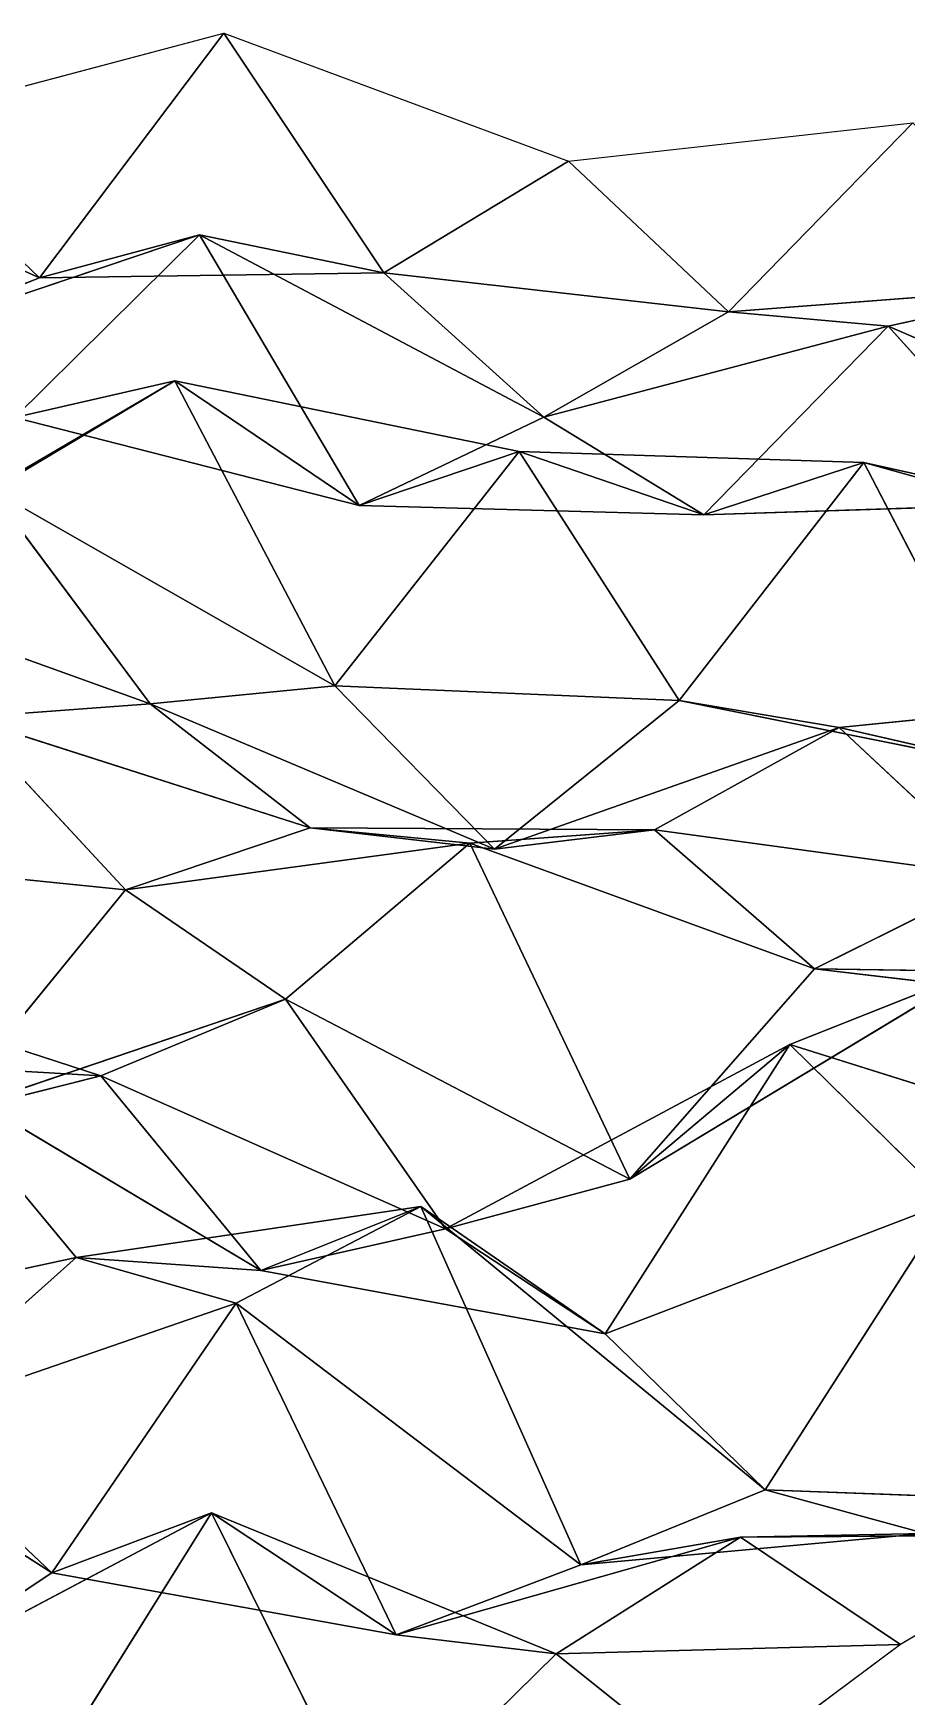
# Model space of a CAD drawing. Header units: metres. Extents: x -3703 to 431, y -1555 to 134.
# Drawn here: x 166.8 to 230.3, y 6.3 to 127.2 of the extents above; entities that cross this region are included whole.
import ezdxf

# ---------------------------------------------------------------- set-up
doc = ezdxf.new("R2010")
doc.units = ezdxf.units.M

msp = doc.modelspace()

# ---------------------------------------------------------------- linework, layer by layer
for p, q in [((155.63034, 120.60364, -358.74628), (180.6743, 127.227516, -373.05862)), ((180.6743, 127.227516, -373.05862), (167.2579, 109.465355, -396.58234)), ((167.2579, 109.465355, -396.58234), (180.6743, 127.227516, -373.05862)), ((180.6743, 127.227516, -373.05862), (192.30185, 109.81091, -409.4908)), ((192.30185, 109.81091, -409.4908), (180.6743, 127.227516, -373.05862)), ((180.6743, 127.227516, -373.05862), (205.71826, 117.92172, -383.809)), ((167.2579, 109.465355, -396.58234), (142.21393, 120.71136, -386.2658)), ((142.21393, 120.71136, -386.2658), (167.2579, 109.465355, -396.58234)), ((155.63034, 120.60364, -358.74628), (167.2579, 109.465355, -396.58234)), ((167.2579, 109.465355, -396.58234), (155.63034, 120.60364, -358.74628)), ((205.71826, 117.92172, -383.809), (230.76224, 120.72812, -397.26773)), ((230.76224, 120.72812, -397.26773), (217.34583, 106.97769, -421.6885)), ((217.34583, 106.97769, -421.6885), (230.76224, 120.72812, -397.26773)), ((205.71826, 117.92172, -383.809), (192.30185, 109.81091, -409.4908)), ((192.30185, 109.81091, -409.4908), (205.71826, 117.92172, -383.809)), ((205.71826, 117.92172, -383.809), (217.34583, 106.97769, -421.6885)), ((217.34583, 106.97769, -421.6885), (205.71826, 117.92172, -383.809)), ((178.88544, 112.573326, -437.60397), (153.84149, 104.15624, -422.89062)), ((153.84149, 104.15624, -422.89062), (178.88544, 112.573326, -437.60397)), ((178.88544, 112.573326, -437.60397), (165.46904, 99.29198, -462.12964)), ((165.46904, 99.29198, -462.12964), (178.88544, 112.573326, -437.60397)), ((167.2579, 109.465355, -396.58234), (178.88544, 112.573326, -437.60397)), ((178.88544, 112.573326, -437.60397), (167.2579, 109.465355, -396.58234)), ((192.30185, 109.81091, -409.4908), (178.88544, 112.573326, -437.60397)), ((203.92941, 99.32506, -447.47278), (178.88544, 112.573326, -437.60397)), ((178.88544, 112.573326, -437.60397), (192.30185, 109.81091, -409.4908)), ((178.88544, 112.573326, -437.60397), (190.513, 92.90019, -473.5316)), ((190.513, 92.90019, -473.5316), (178.88544, 112.573326, -437.60397)), ((178.88544, 112.573326, -437.60397), (203.92941, 99.32506, -447.47278)), ((167.2579, 109.465355, -396.58234), (153.84149, 104.15624, -422.89062)), ((153.84149, 104.15624, -422.89062), (167.2579, 109.465355, -396.58234)), ((192.30185, 109.81091, -409.4908), (167.2579, 109.465355, -396.58234)), ((167.2579, 109.465355, -396.58234), (192.30185, 109.81091, -409.4908)), ((217.34583, 106.97769, -421.6885), (192.30185, 109.81091, -409.4908)), ((192.30185, 109.81091, -409.4908), (203.92941, 99.32506, -447.47278)), ((203.92941, 99.32506, -447.47278), (192.30185, 109.81091, -409.4908)), ((192.30185, 109.81091, -409.4908), (217.34583, 106.97769, -421.6885)), ((242.38977, 108.895706, -434.9486), (217.34583, 106.97769, -421.6885)), ((217.34583, 106.97769, -421.6885), (242.38977, 108.895706, -434.9486)), ((242.38977, 108.895706, -434.9486), (228.97339, 105.93273, -461.7815)), ((228.97339, 105.93273, -461.7815), (242.38977, 108.895706, -434.9486)), ((217.34583, 106.97769, -421.6885), (203.92941, 99.32506, -447.47278)), ((203.92941, 99.32506, -447.47278), (217.34583, 106.97769, -421.6885)), ((217.34583, 106.97769, -421.6885), (228.97339, 105.93273, -461.7815)), ((228.97339, 105.93273, -461.7815), (217.34583, 106.97769, -421.6885)), ((228.97339, 105.93273, -461.7815), (203.92941, 99.32506, -447.47278)), ((203.92941, 99.32506, -447.47278), (228.97339, 105.93273, -461.7815)), ((228.97339, 105.93273, -461.7815), (215.55698, 92.232025, -486.21338)), ((215.55698, 92.232025, -486.21338), (228.97339, 105.93273, -461.7815)), ((254.01733, 95.16102, -472.2041), (228.97339, 105.93273, -461.7815)), ((228.97339, 105.93273, -461.7815), (240.60092, 93.042854, -499.22592)), ((240.60092, 93.042854, -499.22592), (228.97339, 105.93273, -461.7815)), ((228.97339, 105.93273, -461.7815), (254.01733, 95.16102, -472.2041)), ((177.09659, 101.97752, -503.0568), (152.05263, 87.02748, -486.88263)), ((152.05263, 87.02748, -486.88263), (177.09659, 101.97752, -503.0568)), ((177.09659, 101.97752, -503.0568), (163.68019, 94.09549, -528.7898)), ((163.68019, 94.09549, -528.7898), (177.09659, 101.97752, -503.0568)), ((165.46904, 99.29198, -462.12964), (177.09659, 101.97752, -503.0568)), ((177.09659, 101.97752, -503.0568), (165.46904, 99.29198, -462.12964)), ((190.513, 92.90019, -473.5316), (177.09659, 101.97752, -503.0568)), ((202.14056, 96.839134, -514.739), (177.09659, 101.97752, -503.0568)), ((177.09659, 101.97752, -503.0568), (190.513, 92.90019, -473.5316)), ((177.09659, 101.97752, -503.0568), (188.72415, 79.80503, -538.42554)), ((188.72415, 79.80503, -538.42554), (177.09659, 101.97752, -503.0568)), ((177.09659, 101.97752, -503.0568), (202.14056, 96.839134, -514.739)), ((190.513, 92.90019, -473.5316), (165.46904, 99.29198, -462.12964)), ((165.46904, 99.29198, -462.12964), (190.513, 92.90019, -473.5316)), ((203.92941, 99.32506, -447.47278), (190.513, 92.90019, -473.5316)), ((190.513, 92.90019, -473.5316), (203.92941, 99.32506, -447.47278)), ((203.92941, 99.32506, -447.47278), (215.55698, 92.232025, -486.21338)), ((215.55698, 92.232025, -486.21338), (203.92941, 99.32506, -447.47278)), ((202.14056, 96.839134, -514.739), (188.72415, 79.80503, -538.42554)), ((188.72415, 79.80503, -538.42554), (202.14056, 96.839134, -514.739)), ((190.513, 92.90019, -473.5316), (202.14056, 96.839134, -514.739)), ((202.14056, 96.839134, -514.739), (190.513, 92.90019, -473.5316)), ((215.55698, 92.232025, -486.21338), (202.14056, 96.839134, -514.739)), ((227.18451, 96.030426, -527.3894), (202.14056, 96.839134, -514.739)), ((202.14056, 96.839134, -514.739), (215.55698, 92.232025, -486.21338)), ((202.14056, 96.839134, -514.739), (213.76811, 78.747375, -551.02026)), ((213.76811, 78.747375, -551.02026), (202.14056, 96.839134, -514.739)), ((202.14056, 96.839134, -514.739), (227.18451, 96.030426, -527.3894)), ((227.18451, 96.030426, -527.3894), (213.76811, 78.747375, -551.02026)), ((213.76811, 78.747375, -551.02026), (227.18451, 96.030426, -527.3894)), ((215.55698, 92.232025, -486.21338), (227.18451, 96.030426, -527.3894)), ((227.18451, 96.030426, -527.3894), (215.55698, 92.232025, -486.21338)), ((240.60092, 93.042854, -499.22592), (227.18451, 96.030426, -527.3894)), ((252.22849, 89.066826, -538.6635), (227.18451, 96.030426, -527.3894)), ((227.18451, 96.030426, -527.3894), (240.60092, 93.042854, -499.22592)), ((227.18451, 96.030426, -527.3894), (238.81207, 73.69917, -562.72266)), ((238.81207, 73.69917, -562.72266), (227.18451, 96.030426, -527.3894)), ((227.18451, 96.030426, -527.3894), (252.22849, 89.066826, -538.6635)), ((188.72415, 79.80503, -538.42554), (163.68019, 94.09549, -528.7898)), ((163.68019, 94.09549, -528.7898), (175.30774, 78.50402, -565.63007)), ((175.30774, 78.50402, -565.63007), (163.68019, 94.09549, -528.7898)), ((163.68019, 94.09549, -528.7898), (188.72415, 79.80503, -538.42554)), ((215.55698, 92.232025, -486.21338), (190.513, 92.90019, -473.5316)), ((190.513, 92.90019, -473.5316), (215.55698, 92.232025, -486.21338)), ((240.60092, 93.042854, -499.22592), (215.55698, 92.232025, -486.21338)), ((215.55698, 92.232025, -486.21338), (240.60092, 93.042854, -499.22592)), ((175.30774, 78.50402, -565.63007), (150.26378, 87.506874, -554.81195)), ((150.26378, 87.506874, -554.81195), (175.30774, 78.50402, -565.63007)), ((188.72415, 79.80503, -538.42554), (175.30774, 78.50402, -565.63007)), ((175.30774, 78.50402, -565.63007), (188.72415, 79.80503, -538.42554)), ((213.76811, 78.747375, -551.02026), (188.72415, 79.80503, -538.42554)), ((188.72415, 79.80503, -538.42554), (200.3517, 67.929985, -576.09686)), ((200.3517, 67.929985, -576.09686), (188.72415, 79.80503, -538.42554)), ((188.72415, 79.80503, -538.42554), (213.76811, 78.747375, -551.02026)), ((213.76811, 78.747375, -551.02026), (200.3517, 67.929985, -576.09686)), ((200.3517, 67.929985, -576.09686), (213.76811, 78.747375, -551.02026)), ((238.81207, 73.69917, -562.72266), (213.76811, 78.747375, -551.02026)), ((213.76811, 78.747375, -551.02026), (225.39566, 76.76367, -590.9033)), ((225.39566, 76.76367, -590.9033), (213.76811, 78.747375, -551.02026)), ((213.76811, 78.747375, -551.02026), (238.81207, 73.69917, -562.72266)), ((250.4396, 79.289, -604.2992), (225.39566, 76.76367, -590.9033)), ((225.39566, 76.76367, -590.9033), (250.4396, 79.289, -604.2992)), ((175.30774, 78.50402, -565.63007), (161.89133, 77.49388, -592.89966)), ((161.89133, 77.49388, -592.89966), (175.30774, 78.50402, -565.63007)), ((186.9353, 69.46976, -603.93665), (161.89133, 77.49388, -592.89966)), ((161.89133, 77.49388, -592.89966), (173.51889, 64.980316, -630.4282)), ((173.51889, 64.980316, -630.4282), (161.89133, 77.49388, -592.89966)), ((161.89133, 77.49388, -592.89966), (186.9353, 69.46976, -603.93665)), ((200.3517, 67.929985, -576.09686), (175.30774, 78.50402, -565.63007)), ((175.30774, 78.50402, -565.63007), (186.9353, 69.46976, -603.93665)), ((186.9353, 69.46976, -603.93665), (175.30774, 78.50402, -565.63007)), ((175.30774, 78.50402, -565.63007), (200.3517, 67.929985, -576.09686)), ((225.39566, 76.76367, -590.9033), (200.3517, 67.929985, -576.09686)), ((200.3517, 67.929985, -576.09686), (225.39566, 76.76367, -590.9033)), ((225.39566, 76.76367, -590.9033), (211.97925, 69.33709, -616.73816)), ((211.97925, 69.33709, -616.73816), (225.39566, 76.76367, -590.9033)), ((238.81207, 73.69917, -562.72266), (225.39566, 76.76367, -590.9033)), ((225.39566, 76.76367, -590.9033), (238.81207, 73.69917, -562.72266)), ((225.39566, 76.76367, -590.9033), (237.02322, 65.90936, -628.8029)), ((237.02322, 65.90936, -628.8029), (225.39566, 76.76367, -590.9033)), ((186.9353, 69.46976, -603.93665), (173.51889, 64.980316, -630.4282)), ((173.51889, 64.980316, -630.4282), (186.9353, 69.46976, -603.93665)), ((200.3517, 67.929985, -576.09686), (186.9353, 69.46976, -603.93665)), ((211.97925, 69.33709, -616.73816), (186.9353, 69.46976, -603.93665)), ((186.9353, 69.46976, -603.93665), (200.3517, 67.929985, -576.09686)), ((186.9353, 69.46976, -603.93665), (198.56284, 68.3775, -644.01904)), ((198.56284, 68.3775, -644.01904), (186.9353, 69.46976, -603.93665)), ((186.9353, 69.46976, -603.93665), (211.97925, 69.33709, -616.73816)), ((211.97925, 69.33709, -616.73816), (198.56284, 68.3775, -644.01904)), ((198.56284, 68.3775, -644.01904), (211.97925, 69.33709, -616.73816)), ((200.3517, 67.929985, -576.09686), (211.97925, 69.33709, -616.73816)), ((211.97925, 69.33709, -616.73816), (200.3517, 67.929985, -576.09686)), ((237.02322, 65.90936, -628.8029), (211.97925, 69.33709, -616.73816)), ((211.97925, 69.33709, -616.73816), (223.60681, 59.232864, -654.8054)), ((223.60681, 59.232864, -654.8054), (211.97925, 69.33709, -616.73816)), ((211.97925, 69.33709, -616.73816), (237.02322, 65.90936, -628.8029)), ((198.56284, 68.3775, -644.01904), (173.51889, 64.980316, -630.4282)), ((173.51889, 64.980316, -630.4282), (198.56284, 68.3775, -644.01904)), ((198.56284, 68.3775, -644.01904), (185.14642, 57.02803, -668.9767)), ((185.14642, 57.02803, -668.9767), (198.56284, 68.3775, -644.01904)), ((223.60681, 59.232864, -654.8054), (198.56284, 68.3775, -644.01904)), ((198.56284, 68.3775, -644.01904), (210.1904, 43.939247, -678.88116)), ((210.1904, 43.939247, -678.88116), (198.56284, 68.3775, -644.01904)), ((198.56284, 68.3775, -644.01904), (223.60681, 59.232864, -654.8054)), ((173.51889, 64.980316, -630.4282), (148.47491, 67.52932, -618.167)), ((148.47491, 67.52932, -618.167), (173.51889, 64.980316, -630.4282)), ((237.02322, 65.90936, -628.8029), (223.60681, 59.232864, -654.8054)), ((223.60681, 59.232864, -654.8054), (237.02322, 65.90936, -628.8029)), ((173.51889, 64.980316, -630.4282), (160.10248, 48.53575, -654.2466)), ((160.10248, 48.53575, -654.2466), (173.51889, 64.980316, -630.4282)), ((173.51889, 64.980316, -630.4282), (185.14642, 57.02803, -668.9767)), ((185.14642, 57.02803, -668.9767), (173.51889, 64.980316, -630.4282)), ((171.73004, 51.464005, -695.228), (146.68607, 59.588463, -684.2135)), ((146.68607, 59.588463, -684.2135), (171.73004, 51.464005, -695.228)), ((223.60681, 59.232864, -654.8054), (210.1904, 43.939247, -678.88116)), ((210.1904, 43.939247, -678.88116), (223.60681, 59.232864, -654.8054)), ((235.23434, 59.055023, -695.0924), (210.1904, 43.939247, -678.88116)), ((210.1904, 43.939247, -678.88116), (235.23434, 59.055023, -695.0924)), ((235.23434, 59.055023, -695.0924), (221.81796, 53.731186, -721.39734)), ((221.81796, 53.731186, -721.39734), (235.23434, 59.055023, -695.0924)), ((248.65076, 56.280655, -666.97656), (223.60681, 59.232864, -654.8054)), ((223.60681, 59.232864, -654.8054), (235.23434, 59.055023, -695.0924)), ((235.23434, 59.055023, -695.0924), (223.60681, 59.232864, -654.8054)), ((223.60681, 59.232864, -654.8054), (248.65076, 56.280655, -666.97656)), ((185.14642, 57.02803, -668.9767), (160.10248, 48.53575, -654.2466)), ((160.10248, 48.53575, -654.2466), (185.14642, 57.02803, -668.9767)), ((185.14642, 57.02803, -668.9767), (171.73004, 51.464005, -695.228)), ((171.73004, 51.464005, -695.228), (185.14642, 57.02803, -668.9767)), ((210.1904, 43.939247, -678.88116), (185.14642, 57.02803, -668.9767)), ((185.14642, 57.02803, -668.9767), (196.77399, 40.328644, -705.5693)), ((196.77399, 40.328644, -705.5693), (185.14642, 57.02803, -668.9767)), ((185.14642, 57.02803, -668.9767), (210.1904, 43.939247, -678.88116)), ((221.81796, 53.731186, -721.39734), (196.77399, 40.328644, -705.5693)), ((196.77399, 40.328644, -705.5693), (221.81796, 53.731186, -721.39734)), ((221.81796, 53.731186, -721.39734), (208.40155, 32.714767, -744.1935)), ((208.40155, 32.714767, -744.1935), (221.81796, 53.731186, -721.39734)), ((210.1904, 43.939247, -678.88116), (221.81796, 53.731186, -721.39734)), ((221.81796, 53.731186, -721.39734), (210.1904, 43.939247, -678.88116)), ((246.86194, 45.86779, -732.47034), (221.81796, 53.731186, -721.39734)), ((221.81796, 53.731186, -721.39734), (233.44553, 42.30082, -759.16815)), ((233.44553, 42.30082, -759.16815), (221.81796, 53.731186, -721.39734)), ((221.81796, 53.731186, -721.39734), (246.86194, 45.86779, -732.47034)), ((171.73004, 51.464005, -695.228), (158.31363, 52.239227, -722.89685)), ((183.35757, 37.30661, -732.389), (158.31363, 52.239227, -722.89685)), ((158.31363, 52.239227, -722.89685), (171.73004, 51.464005, -695.228)), ((158.31363, 52.239227, -722.89685), (169.94116, 38.246895, -760.09467)), ((169.94116, 38.246895, -760.09467), (158.31363, 52.239227, -722.89685)), ((158.31363, 52.239227, -722.89685), (183.35757, 37.30661, -732.389)), ((160.10248, 48.53575, -654.2466), (171.73004, 51.464005, -695.228)), ((171.73004, 51.464005, -695.228), (160.10248, 48.53575, -654.2466)), ((196.77399, 40.328644, -705.5693), (171.73004, 51.464005, -695.228)), ((171.73004, 51.464005, -695.228), (183.35757, 37.30661, -732.389)), ((183.35757, 37.30661, -732.389), (171.73004, 51.464005, -695.228)), ((171.73004, 51.464005, -695.228), (196.77399, 40.328644, -705.5693)), ((210.1904, 43.939247, -678.88116), (196.77399, 40.328644, -705.5693)), ((196.77399, 40.328644, -705.5693), (210.1904, 43.939247, -678.88116)), ((194.98514, 41.970314, -773.7584), (169.94116, 38.246895, -760.09467)), ((169.94116, 38.246895, -760.09467), (194.98514, 41.970314, -773.7584)), ((194.98514, 41.970314, -773.7584), (181.56873, 34.923782, -799.6783)), ((181.56873, 34.923782, -799.6783), (194.98514, 41.970314, -773.7584)), ((183.35757, 37.30661, -732.389), (194.98514, 41.970314, -773.7584)), ((194.98514, 41.970314, -773.7584), (183.35757, 37.30661, -732.389)), ((208.40155, 32.714767, -744.1935), (194.98514, 41.970314, -773.7584)), ((220.02911, 21.362495, -781.9816), (194.98514, 41.970314, -773.7584)), ((194.98514, 41.970314, -773.7584), (208.40155, 32.714767, -744.1935)), ((194.98514, 41.970314, -773.7584), (206.6127, 15.92305, -808.2608)), ((206.6127, 15.92305, -808.2608), (194.98514, 41.970314, -773.7584)), ((194.98514, 41.970314, -773.7584), (220.02911, 21.362495, -781.9816)), ((233.44553, 42.30082, -759.16815), (208.40155, 32.714767, -744.1935)), ((208.40155, 32.714767, -744.1935), (233.44553, 42.30082, -759.16815)), ((233.44553, 42.30082, -759.16815), (220.02911, 21.362495, -781.9816)), ((220.02911, 21.362495, -781.9816), (233.44553, 42.30082, -759.16815)), ((196.77399, 40.328644, -705.5693), (183.35757, 37.30661, -732.389)), ((183.35757, 37.30661, -732.389), (196.77399, 40.328644, -705.5693)), ((196.77399, 40.328644, -705.5693), (208.40155, 32.714767, -744.1935)), ((208.40155, 32.714767, -744.1935), (196.77399, 40.328644, -705.5693)), ((169.94116, 38.246895, -760.09467), (144.89722, 32.84429, -746.0554)), ((144.89722, 32.84429, -746.0554), (169.94116, 38.246895, -760.09467)), ((169.94116, 38.246895, -760.09467), (156.52475, 26.305573, -784.92)), ((156.52475, 26.305573, -784.92), (169.94116, 38.246895, -760.09467)), ((183.35757, 37.30661, -732.389), (169.94116, 38.246895, -760.09467)), ((169.94116, 38.246895, -760.09467), (183.35757, 37.30661, -732.389)), ((169.94116, 38.246895, -760.09467), (181.56873, 34.923782, -799.6783)), ((181.56873, 34.923782, -799.6783), (169.94116, 38.246895, -760.09467)), ((208.40155, 32.714767, -744.1935), (183.35757, 37.30661, -732.389)), ((183.35757, 37.30661, -732.389), (208.40155, 32.714767, -744.1935)), ((181.56873, 34.923782, -799.6783), (156.52475, 26.305573, -784.92)), ((156.52475, 26.305573, -784.92), (181.56873, 34.923782, -799.6783)), ((181.56873, 34.923782, -799.6783), (168.15231, 15.338623, -822.7943)), ((168.15231, 15.338623, -822.7943), (181.56873, 34.923782, -799.6783)), ((206.6127, 15.92305, -808.2608), (181.56873, 34.923782, -799.6783)), ((181.56873, 34.923782, -799.6783), (193.19629, 10.839142, -834.6195)), ((193.19629, 10.839142, -834.6195), (181.56873, 34.923782, -799.6783)), ((181.56873, 34.923782, -799.6783), (206.6127, 15.92305, -808.2608)), ((208.40155, 32.714767, -744.1935), (220.02911, 21.362495, -781.9816)), ((220.02911, 21.362495, -781.9816), (208.40155, 32.714767, -744.1935)), ((168.15231, 15.338623, -822.7943), (143.10837, 31.481514, -813.5728)), ((143.10837, 31.481514, -813.5728), (168.15231, 15.338623, -822.7943)), ((156.52475, 26.305573, -784.92), (168.15231, 15.338623, -822.7943)), ((168.15231, 15.338623, -822.7943), (156.52475, 26.305573, -784.92)), ((220.02911, 21.362495, -781.9816), (206.6127, 15.92305, -808.2608)), ((206.6127, 15.92305, -808.2608), (220.02911, 21.362495, -781.9816)), ((245.07306, 20.449074, -794.60864), (220.02911, 21.362495, -781.9816)), ((220.02911, 21.362495, -781.9816), (231.65665, 18.197525, -821.6006)), ((231.65665, 18.197525, -821.6006), (220.02911, 21.362495, -781.9816)), ((220.02911, 21.362495, -781.9816), (245.07306, 20.449074, -794.60864)), ((179.77988, 19.69754, -864.0957), (154.7359, 6.451233, -848.3025)), ((154.7359, 6.451233, -848.3025), (179.77988, 19.69754, -864.0957)), ((179.77988, 19.69754, -864.0957), (166.36346, -1.74118, -886.79736)), ((166.36346, -1.74118, -886.79736), (179.77988, 19.69754, -864.0957)), ((168.15231, 15.338623, -822.7943), (179.77988, 19.69754, -864.0957)), ((179.77988, 19.69754, -864.0957), (168.15231, 15.338623, -822.7943)), ((193.19629, 10.839142, -834.6195), (179.77988, 19.69754, -864.0957)), ((204.82382, 9.460709, -874.6378), (179.77988, 19.69754, -864.0957)), ((179.77988, 19.69754, -864.0957), (193.19629, 10.839142, -834.6195)), ((179.77988, 19.69754, -864.0957), (191.40741, -3.749069, -899.17957)), ((191.40741, -3.749069, -899.17957), (179.77988, 19.69754, -864.0957)), ((179.77988, 19.69754, -864.0957), (204.82382, 9.460709, -874.6378)), ((231.65665, 18.197525, -821.6006), (206.6127, 15.92305, -808.2608)), ((206.6127, 15.92305, -808.2608), (231.65665, 18.197525, -821.6006)), ((231.65665, 18.197525, -821.6006), (218.24023, 17.917671, -849.03345)), ((218.24023, 17.917671, -849.03345), (231.65665, 18.197525, -821.6006)), ((218.24023, 17.917671, -849.03345), (193.19629, 10.839142, -834.6195)), ((193.19629, 10.839142, -834.6195), (218.24023, 17.917671, -849.03345)), ((218.24023, 17.917671, -849.03345), (204.82382, 9.460709, -874.6378)), ((204.82382, 9.460709, -874.6378), (218.24023, 17.917671, -849.03345)), ((206.6127, 15.92305, -808.2608), (218.24023, 17.917671, -849.03345)), ((218.24023, 17.917671, -849.03345), (206.6127, 15.92305, -808.2608)), ((243.28421, 18.118896, -861.90967), (218.24023, 17.917671, -849.03345)), ((218.24023, 17.917671, -849.03345), (243.28421, 18.118896, -861.90967)), ((218.24023, 17.917671, -849.03345), (229.8678, 10.1213, -887.6168)), ((229.8678, 10.1213, -887.6168), (218.24023, 17.917671, -849.03345)), ((243.28421, 18.118896, -861.90967), (229.8678, 10.1213, -887.6168)), ((206.6127, 15.92305, -808.2608), (193.19629, 10.839142, -834.6195)), ((193.19629, 10.839142, -834.6195), (206.6127, 15.92305, -808.2608)), ((168.15231, 15.338623, -822.7943), (154.7359, 6.451233, -848.3025)), ((154.7359, 6.451233, -848.3025), (168.15231, 15.338623, -822.7943)), ((193.19629, 10.839142, -834.6195), (168.15231, 15.338623, -822.7943)), ((168.15231, 15.338623, -822.7943), (193.19629, 10.839142, -834.6195)), ((193.19629, 10.839142, -834.6195), (204.82382, 9.460709, -874.6378)), ((204.82382, 9.460709, -874.6378), (193.19629, 10.839142, -834.6195)), ((229.8678, 10.1213, -887.6168), (204.82382, 9.460709, -874.6378)), ((204.82382, 9.460709, -874.6378), (229.8678, 10.1213, -887.6168)), ((229.8678, 10.1213, -887.6168), (216.45139, 0.148438, -912.8823)), ((204.82382, 9.460709, -874.6378), (191.40741, -3.749069, -899.17957)), ((191.40741, -3.749069, -899.17957), (204.82382, 9.460709, -874.6378)), ((204.82382, 9.460709, -874.6378), (216.45139, 0.148438, -912.8823)), ((216.45139, 0.148438, -912.8823), (204.82382, 9.460709, -874.6378))]:
    msp.add_line(p, q)
for points in [[(167.2579, 109.465355, -396.58234), (155.63034, 120.60364, -358.74628), (180.6743, 127.227516, -373.05862), (180.67441, 127.227615, -373.05853)], [(180.6743, 127.227516, -373.05862), (192.30185, 109.81091, -409.4908), (167.2579, 109.465355, -396.58234), (167.25801, 109.465454, -396.58224)], [(192.30185, 109.81091, -409.4908), (180.6743, 127.227516, -373.05862), (205.71826, 117.92172, -383.809), (205.71837, 117.92182, -383.8089)], [(155.63034, 120.60364, -358.74628), (167.2579, 109.465355, -396.58234), (142.21393, 120.71136, -386.2658), (142.21404, 120.71146, -386.26572)], [(153.84149, 104.15624, -422.89062), (142.21393, 120.71136, -386.2658), (167.2579, 109.465355, -396.58234), (167.25801, 109.465454, -396.58224)], [(217.34583, 106.97769, -421.6885), (205.71826, 117.92172, -383.809), (230.76224, 120.72812, -397.26773), (230.76234, 120.72822, -397.26764)], [(230.76224, 120.72812, -397.26773), (242.38977, 108.895706, -434.9486), (217.34583, 106.97769, -421.6885), (217.34593, 106.97779, -421.68842)], [(205.71826, 117.92172, -383.809), (217.34583, 106.97769, -421.6885), (192.30185, 109.81091, -409.4908), (192.30196, 109.81101, -409.49072)], [(165.46904, 99.29198, -462.12964), (153.84149, 104.15624, -422.89062), (178.88544, 112.573326, -437.60397), (178.88554, 112.573425, -437.60388)], [(167.2579, 109.465355, -396.58234), (178.88544, 112.573326, -437.60397), (153.84149, 104.15624, -422.89062), (153.8416, 104.15634, -422.89053)], [(178.88544, 112.573326, -437.60397), (190.513, 92.90019, -473.5316), (165.46904, 99.29198, -462.12964), (165.46915, 99.292076, -462.12955)], [(178.88544, 112.573326, -437.60397), (167.2579, 109.465355, -396.58234), (192.30185, 109.81091, -409.4908), (192.30196, 109.81101, -409.49072)], [(192.30185, 109.81091, -409.4908), (203.92941, 99.32506, -447.47278), (178.88544, 112.573326, -437.60397), (178.88554, 112.573425, -437.60388)], [(190.513, 92.90019, -473.5316), (178.88544, 112.573326, -437.60397), (203.92941, 99.32506, -447.47278), (203.92952, 99.32516, -447.4727)], [(203.92941, 99.32506, -447.47278), (192.30185, 109.81091, -409.4908), (217.34583, 106.97769, -421.6885), (217.34593, 106.97779, -421.68842)], [(228.97339, 105.93273, -461.7815), (217.34583, 106.97769, -421.6885), (242.38977, 108.895706, -434.9486), (242.38988, 108.895805, -434.94852)], [(242.38977, 108.895706, -434.9486), (254.01733, 95.16102, -472.2041), (228.97339, 105.93273, -461.7815), (228.9735, 105.93283, -461.7814)], [(217.34583, 106.97769, -421.6885), (228.97339, 105.93273, -461.7815), (203.92941, 99.32506, -447.47278), (203.92952, 99.32516, -447.4727)], [(215.55698, 92.232025, -486.21338), (203.92941, 99.32506, -447.47278), (228.97339, 105.93273, -461.7815), (228.9735, 105.93283, -461.7814)], [(228.97339, 105.93273, -461.7815), (240.60092, 93.042854, -499.22592), (215.55698, 92.232025, -486.21338), (215.55708, 92.232124, -486.2133)], [(240.60092, 93.042854, -499.22592), (228.97339, 105.93273, -461.7815), (254.01733, 95.16102, -472.2041), (254.01744, 95.16112, -472.204)], [(163.68019, 94.09549, -528.7898), (152.05263, 87.02748, -486.88263), (177.09659, 101.97752, -503.0568), (177.0967, 101.97762, -503.0567)], [(165.46904, 99.29198, -462.12964), (177.09659, 101.97752, -503.0568), (152.05263, 87.02748, -486.88263), (152.05273, 87.02758, -486.88254)], [(177.09659, 101.97752, -503.0568), (188.72415, 79.80503, -538.42554), (163.68019, 94.09549, -528.7898), (163.6803, 94.09559, -528.7897)], [(177.09659, 101.97752, -503.0568), (165.46904, 99.29198, -462.12964), (190.513, 92.90019, -473.5316), (190.5131, 92.90029, -473.5315)], [(190.513, 92.90019, -473.5316), (202.14056, 96.839134, -514.739), (177.09659, 101.97752, -503.0568), (177.0967, 101.97762, -503.0567)], [(188.72415, 79.80503, -538.42554), (177.09659, 101.97752, -503.0568), (202.14056, 96.839134, -514.739), (202.14067, 96.83923, -514.7389)], [(203.92941, 99.32506, -447.47278), (215.55698, 92.232025, -486.21338), (190.513, 92.90019, -473.5316), (190.5131, 92.90029, -473.5315)], [(202.14056, 96.839134, -514.739), (213.76811, 78.747375, -551.02026), (188.72415, 79.80503, -538.42554), (188.72426, 79.80513, -538.4254)], [(202.14056, 96.839134, -514.739), (190.513, 92.90019, -473.5316), (215.55698, 92.232025, -486.21338), (215.55708, 92.232124, -486.2133)], [(215.55698, 92.232025, -486.21338), (227.18451, 96.030426, -527.3894), (202.14056, 96.839134, -514.739), (202.14067, 96.83923, -514.7389)], [(213.76811, 78.747375, -551.02026), (202.14056, 96.839134, -514.739), (227.18451, 96.030426, -527.3894), (227.18462, 96.030525, -527.3893)], [(227.18451, 96.030426, -527.3894), (238.81207, 73.69917, -562.72266), (213.76811, 78.747375, -551.02026), (213.76822, 78.747475, -551.02014)], [(227.18451, 96.030426, -527.3894), (215.55698, 92.232025, -486.21338), (240.60092, 93.042854, -499.22592), (240.60103, 93.04295, -499.22583)], [(240.60092, 93.042854, -499.22592), (252.22849, 89.066826, -538.6635), (227.18451, 96.030426, -527.3894), (227.18462, 96.030525, -527.3893)], [(238.81207, 73.69917, -562.72266), (227.18451, 96.030426, -527.3894), (252.22849, 89.066826, -538.6635), (252.22859, 89.066925, -538.6634)], [(163.68019, 94.09549, -528.7898), (175.30774, 78.50402, -565.63007), (150.26378, 87.506874, -554.81195), (150.26389, 87.50697, -554.8118)], [(175.30774, 78.50402, -565.63007), (163.68019, 94.09549, -528.7898), (188.72415, 79.80503, -538.42554), (188.72426, 79.80513, -538.4254)], [(161.89133, 77.49388, -592.89966), (150.26378, 87.506874, -554.81195), (175.30774, 78.50402, -565.63007), (175.30785, 78.50412, -565.62994)], [(188.72415, 79.80503, -538.42554), (200.3517, 67.929985, -576.09686), (175.30774, 78.50402, -565.63007), (175.30785, 78.50412, -565.62994)], [(200.3517, 67.929985, -576.09686), (188.72415, 79.80503, -538.42554), (213.76811, 78.747375, -551.02026), (213.76822, 78.747475, -551.02014)], [(213.76811, 78.747375, -551.02026), (225.39566, 76.76367, -590.9033), (200.3517, 67.929985, -576.09686), (200.3518, 67.930084, -576.09674)], [(225.39566, 76.76367, -590.9033), (213.76811, 78.747375, -551.02026), (238.81207, 73.69917, -562.72266), (238.81218, 73.69927, -562.72253)], [(237.02322, 65.90936, -628.8029), (225.39566, 76.76367, -590.9033), (250.4396, 79.289, -604.2992), (250.43971, 79.2891, -604.2991)], [(238.81207, 73.69917, -562.72266), (250.4396, 79.289, -604.2992), (225.39566, 76.76367, -590.9033), (225.39577, 76.76377, -590.9032)], [(161.89133, 77.49388, -592.89966), (173.51889, 64.980316, -630.4282), (148.47491, 67.52932, -618.167), (148.47502, 67.52942, -618.1669)], [(175.30774, 78.50402, -565.63007), (186.9353, 69.46976, -603.93665), (161.89133, 77.49388, -592.89966), (161.89143, 77.49398, -592.89954)], [(173.51889, 64.980316, -630.4282), (161.89133, 77.49388, -592.89966), (186.9353, 69.46976, -603.93665), (186.93541, 69.46986, -603.9365)], [(186.9353, 69.46976, -603.93665), (175.30774, 78.50402, -565.63007), (200.3517, 67.929985, -576.09686), (200.3518, 67.930084, -576.09674)], [(211.97925, 69.33709, -616.73816), (200.3517, 67.929985, -576.09686), (225.39566, 76.76367, -590.9033), (225.39577, 76.76377, -590.9032)], [(225.39566, 76.76367, -590.9033), (237.02322, 65.90936, -628.8029), (211.97925, 69.33709, -616.73816), (211.97935, 69.33719, -616.73804)], [(186.9353, 69.46976, -603.93665), (198.56284, 68.3775, -644.01904), (173.51889, 64.980316, -630.4282), (173.519, 64.980415, -630.4281)], [(200.3517, 67.929985, -576.09686), (211.97925, 69.33709, -616.73816), (186.9353, 69.46976, -603.93665), (186.93541, 69.46986, -603.9365)], [(198.56284, 68.3775, -644.01904), (186.9353, 69.46976, -603.93665), (211.97925, 69.33709, -616.73816), (211.97935, 69.33719, -616.73804)], [(211.97925, 69.33709, -616.73816), (223.60681, 59.232864, -654.8054), (198.56284, 68.3775, -644.01904), (198.56294, 68.3776, -644.0189)], [(223.60681, 59.232864, -654.8054), (211.97925, 69.33709, -616.73816), (237.02322, 65.90936, -628.8029), (237.02333, 65.90946, -628.8028)], [(185.14642, 57.02803, -668.9767), (173.51889, 64.980316, -630.4282), (198.56284, 68.3775, -644.01904), (198.56294, 68.3776, -644.0189)], [(198.56284, 68.3775, -644.01904), (210.1904, 43.939247, -678.88116), (185.14642, 57.02803, -668.9767), (185.14653, 57.02813, -668.97656)], [(210.1904, 43.939247, -678.88116), (198.56284, 68.3775, -644.01904), (223.60681, 59.232864, -654.8054), (223.60692, 59.232964, -654.8053)], [(160.10248, 48.53575, -654.2466), (148.47491, 67.52932, -618.167), (173.51889, 64.980316, -630.4282), (173.519, 64.980415, -630.4281)], [(237.02322, 65.90936, -628.8029), (248.65076, 56.280655, -666.97656), (223.60681, 59.232864, -654.8054), (223.60692, 59.232964, -654.8053)], [(173.51889, 64.980316, -630.4282), (185.14642, 57.02803, -668.9767), (160.10248, 48.53575, -654.2466), (160.10258, 48.53585, -654.24646)], [(160.10248, 48.53575, -654.2466), (171.73004, 51.464005, -695.228), (146.68607, 59.588463, -684.2135), (146.68617, 59.588562, -684.2134)], [(158.31363, 52.239227, -722.89685), (146.68607, 59.588463, -684.2135), (171.73004, 51.464005, -695.228), (171.73015, 51.464104, -695.2279)], [(223.60681, 59.232864, -654.8054), (235.23434, 59.055023, -695.0924), (210.1904, 43.939247, -678.88116), (210.1905, 43.939346, -678.88104)], [(221.81796, 53.731186, -721.39734), (210.1904, 43.939247, -678.88116), (235.23434, 59.055023, -695.0924), (235.23445, 59.055122, -695.0923)], [(235.23434, 59.055023, -695.0924), (246.86194, 45.86779, -732.47034), (221.81796, 53.731186, -721.39734), (221.81807, 53.731285, -721.3972)], [(235.23434, 59.055023, -695.0924), (223.60681, 59.232864, -654.8054), (248.65076, 56.280655, -666.97656), (248.65086, 56.280754, -666.97644)], [(171.73004, 51.464005, -695.228), (160.10248, 48.53575, -654.2466), (185.14642, 57.02803, -668.9767), (185.14653, 57.02813, -668.97656)], [(185.14642, 57.02803, -668.9767), (196.77399, 40.328644, -705.5693), (171.73004, 51.464005, -695.228), (171.73015, 51.464104, -695.2279)], [(196.77399, 40.328644, -705.5693), (185.14642, 57.02803, -668.9767), (210.1904, 43.939247, -678.88116), (210.1905, 43.939346, -678.88104)], [(208.40155, 32.714767, -744.1935), (196.77399, 40.328644, -705.5693), (221.81796, 53.731186, -721.39734), (221.81807, 53.731285, -721.3972)], [(210.1904, 43.939247, -678.88116), (221.81796, 53.731186, -721.39734), (196.77399, 40.328644, -705.5693), (196.7741, 40.328743, -705.56915)], [(221.81796, 53.731186, -721.39734), (233.44553, 42.30082, -759.16815), (208.40155, 32.714767, -744.1935), (208.40166, 32.714867, -744.19336)], [(233.44553, 42.30082, -759.16815), (221.81796, 53.731186, -721.39734), (246.86194, 45.86779, -732.47034), (246.86205, 45.86789, -732.4702)], [(158.31363, 52.239227, -722.89685), (169.94116, 38.246895, -760.09467), (144.89722, 32.84429, -746.0554), (144.89732, 32.84439, -746.0553)], [(171.73004, 51.464005, -695.228), (183.35757, 37.30661, -732.389), (158.31363, 52.239227, -722.89685), (158.31374, 52.239326, -722.8967)], [(169.94116, 38.246895, -760.09467), (158.31363, 52.239227, -722.89685), (183.35757, 37.30661, -732.389), (183.35768, 37.30671, -732.38885)], [(183.35757, 37.30661, -732.389), (171.73004, 51.464005, -695.228), (196.77399, 40.328644, -705.5693), (196.7741, 40.328743, -705.56915)], [(181.56873, 34.923782, -799.6783), (169.94116, 38.246895, -760.09467), (194.98514, 41.970314, -773.7584), (194.98524, 41.970413, -773.7583)], [(183.35757, 37.30661, -732.389), (194.98514, 41.970314, -773.7584), (169.94116, 38.246895, -760.09467), (169.94127, 38.246994, -760.09454)], [(194.98514, 41.970314, -773.7584), (206.6127, 15.92305, -808.2608), (181.56873, 34.923782, -799.6783), (181.56883, 34.92388, -799.67816)], [(194.98514, 41.970314, -773.7584), (183.35757, 37.30661, -732.389), (208.40155, 32.714767, -744.1935), (208.40166, 32.714867, -744.19336)], [(208.40155, 32.714767, -744.1935), (220.02911, 21.362495, -781.9816), (194.98514, 41.970314, -773.7584), (194.98524, 41.970413, -773.7583)], [(206.6127, 15.92305, -808.2608), (194.98514, 41.970314, -773.7584), (220.02911, 21.362495, -781.9816), (220.02922, 21.362595, -781.9815)], [(220.02911, 21.362495, -781.9816), (208.40155, 32.714767, -744.1935), (233.44553, 42.30082, -759.16815), (233.44563, 42.30092, -759.168)], [(233.44553, 42.30082, -759.16815), (245.07306, 20.449074, -794.60864), (220.02911, 21.362495, -781.9816), (220.02922, 21.362595, -781.9815)], [(196.77399, 40.328644, -705.5693), (208.40155, 32.714767, -744.1935), (183.35757, 37.30661, -732.389), (183.35768, 37.30671, -732.38885)], [(156.52475, 26.305573, -784.92), (144.89722, 32.84429, -746.0554), (169.94116, 38.246895, -760.09467), (169.94127, 38.246994, -760.09454)], [(169.94116, 38.246895, -760.09467), (181.56873, 34.923782, -799.6783), (156.52475, 26.305573, -784.92), (156.52486, 26.305672, -784.91986)], [(168.15231, 15.338623, -822.7943), (156.52475, 26.305573, -784.92), (181.56873, 34.923782, -799.6783), (181.56883, 34.92388, -799.67816)], [(181.56873, 34.923782, -799.6783), (193.19629, 10.839142, -834.6195), (168.15231, 15.338623, -822.7943), (168.15242, 15.338723, -822.7942)], [(193.19629, 10.839142, -834.6195), (181.56873, 34.923782, -799.6783), (206.6127, 15.92305, -808.2608), (206.61281, 15.92315, -808.2607)], [(156.52475, 26.305573, -784.92), (168.15231, 15.338623, -822.7943), (143.10837, 31.481514, -813.5728), (143.10847, 31.481613, -813.5727)], [(154.7359, 6.451233, -848.3025), (143.10837, 31.481514, -813.5728), (168.15231, 15.338623, -822.7943), (168.15242, 15.338723, -822.7942)], [(220.02911, 21.362495, -781.9816), (231.65665, 18.197525, -821.6006), (206.6127, 15.92305, -808.2608), (206.61281, 15.92315, -808.2607)], [(231.65665, 18.197525, -821.6006), (220.02911, 21.362495, -781.9816), (245.07306, 20.449074, -794.60864), (245.07317, 20.449173, -794.6085)], [(166.36346, -1.74118, -886.79736), (154.7359, 6.451233, -848.3025), (179.77988, 19.69754, -864.0957), (179.77998, 19.69764, -864.0956)], [(168.15231, 15.338623, -822.7943), (179.77988, 19.69754, -864.0957), (154.7359, 6.451233, -848.3025), (154.73601, 6.451333, -848.30237)], [(179.77988, 19.69754, -864.0957), (191.40741, -3.749069, -899.17957), (166.36346, -1.74118, -886.79736), (166.36357, -1.74108, -886.79724)], [(179.77988, 19.69754, -864.0957), (168.15231, 15.338623, -822.7943), (193.19629, 10.839142, -834.6195), (193.1964, 10.839242, -834.6194)], [(193.19629, 10.839142, -834.6195), (204.82382, 9.460709, -874.6378), (179.77988, 19.69754, -864.0957), (179.77998, 19.69764, -864.0956)], [(191.40741, -3.749069, -899.17957), (179.77988, 19.69754, -864.0957), (204.82382, 9.460709, -874.6378), (204.82393, 9.460809, -874.6377)], [(218.24023, 17.917671, -849.03345), (206.6127, 15.92305, -808.2608), (231.65665, 18.197525, -821.6006), (231.65675, 18.197624, -821.60046)], [(231.65665, 18.197525, -821.6006), (243.28421, 18.118896, -861.90967), (218.24023, 17.917671, -849.03345), (218.24034, 17.91777, -849.0333)], [(204.82382, 9.460709, -874.6378), (193.19629, 10.839142, -834.6195), (218.24023, 17.917671, -849.03345), (218.24034, 17.91777, -849.0333)], [(206.6127, 15.92305, -808.2608), (218.24023, 17.917671, -849.03345), (193.19629, 10.839142, -834.6195), (193.1964, 10.839242, -834.6194)], [(218.24023, 17.917671, -849.03345), (229.8678, 10.1213, -887.6168), (204.82382, 9.460709, -874.6378), (204.82393, 9.460809, -874.6377)], [(229.8678, 10.1213, -887.6168), (218.24023, 17.917671, -849.03345), (243.28421, 18.118896, -861.90967), (243.28432, 18.118996, -861.90955)], [(216.45139, 0.148438, -912.8823), (204.82382, 9.460709, -874.6378), (229.8678, 10.1213, -887.6168), (229.8679, 10.1214, -887.6167)], [(204.82382, 9.460709, -874.6378), (216.45139, 0.148438, -912.8823), (191.40741, -3.749069, -899.17957), (191.40752, -3.748969, -899.17944)]]:
    msp.add_3dface(points)

doc.saveas('drawing.dxf')
